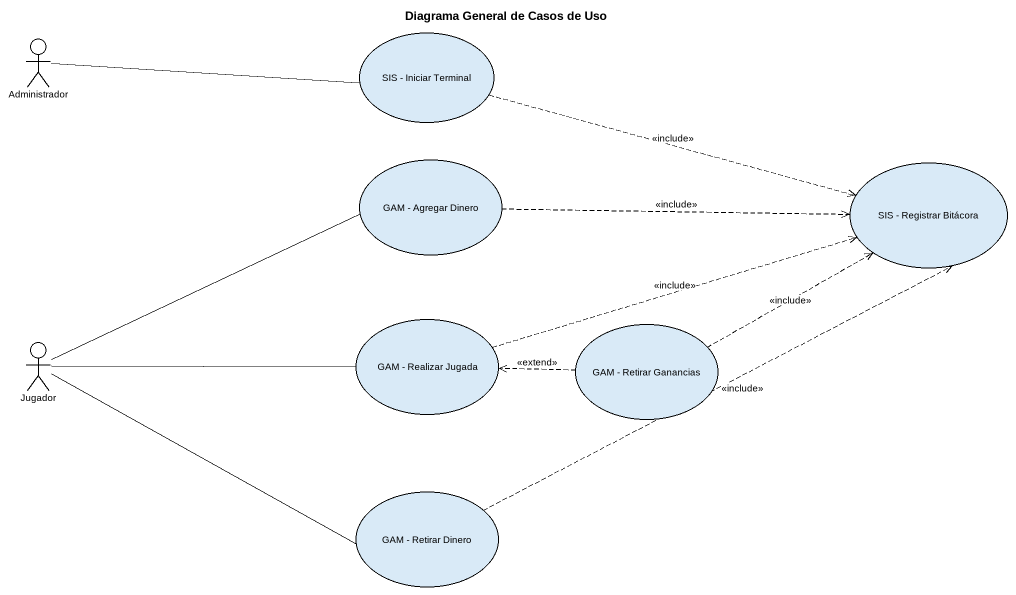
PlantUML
@startuml
title Diagrama General de Casos de Uso
actor Administrador
usecase "SIS - Iniciar Terminal" as SIS_Iniciar_Terminal
usecase "GAM - Agregar Dinero" as GAM_Agregar_Dinero
usecase "SIS - Registrar Bitácora" as SIS_Registrar_Bitácora
usecase "GAM - Realizar Jugada" as GAM_Realizar_Jugada
actor Jugador
usecase "GAM - Retirar Ganancias" as GAM_Retirar_Ganancias
usecase "GAM - Retirar Dinero" as GAM_Retirar_Dinero
Administrador -right- SIS_Iniciar_Terminal
SIS_Iniciar_Terminal .right.> SIS_Registrar_Bitácora : <<include>>
GAM_Agregar_Dinero .right.> SIS_Registrar_Bitácora : <<include>>
GAM_Realizar_Jugada .right.> SIS_Registrar_Bitácora : <<include>>
Jugador -right- GAM_Agregar_Dinero
Jugador -right- GAM_Realizar_Jugada
Jugador -right- GAM_Retirar_Dinero
GAM_Retirar_Ganancias .right.> SIS_Registrar_Bitácora : <<include>>
GAM_Retirar_Ganancias .left.> GAM_Realizar_Jugada : <<extend>>
GAM_Retirar_Dinero .up.> SIS_Registrar_Bitácora : <<include>>
@enduml
